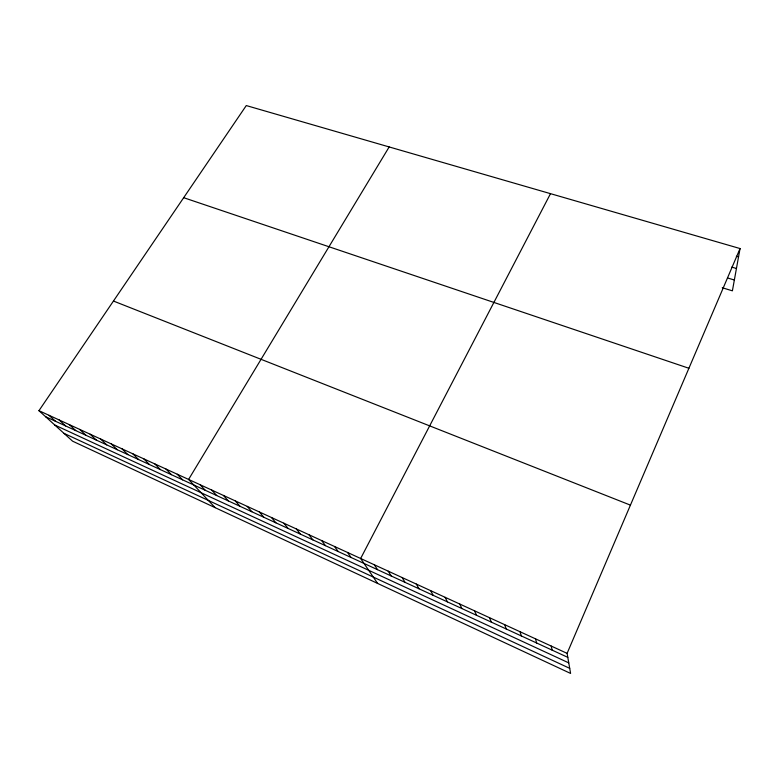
<?xml version="1.0" encoding="UTF-8"?>
<svg xmlns="http://www.w3.org/2000/svg" width="779" height="779" viewBox="0 0 779 779"><rect width="100%" height="100%" fill="white"/><g stroke="black" fill="none" stroke-linecap="round" stroke-linejoin="round"><path stroke-width="1.17" d="M740.05 248.55L567.102 653.357L570.598 673.436L72.593 441.177L38.95 410.679L246.281 105.564L740.05 248.55L732.396 290.83L722.26 287.733M550.5 193.659L360.648 558.494L377.611 583.432M389.169 146.939L188.596 479.436L215.14 507.655M736.35 256.262L738.541 256.895M731.773 267.1L736.437 268.482M727.479 277.947L734.354 280.012M183.678 197.691L688.899 368.272M113.452 301.045L630.425 505.133M38.95 410.679L567.102 653.357M45.572 416.687L567.803 657.359M54.783 425.032L568.758 662.88M63.966 433.348L569.712 668.343M48.989 415.295L55.533 421.273M59.126 419.949L65.582 425.899M69.35 424.643L75.719 430.573M79.682 429.395L85.953 435.295M90.111 434.185L96.284 440.057M100.627 439.015L106.713 444.858M111.261 443.903L117.249 449.717M121.982 448.831L127.873 454.615M132.82 453.806L138.604 459.561M143.755 458.831L149.441 464.547M154.807 463.914L160.377 469.591M165.956 469.036L171.429 474.684M177.222 474.207L182.578 479.825M200.086 484.723L205.218 490.254M211.693 490.049L216.708 495.551M223.417 495.434L228.305 500.897M235.258 500.878L240.029 506.301M247.225 506.379L251.86 511.754M259.31 511.93L263.818 517.266M271.52 517.538L275.902 522.836M283.858 523.206L288.103 528.454M296.322 528.941L300.431 534.131M308.922 534.725L312.885 539.876M321.649 540.577L325.466 545.67M334.512 546.488L338.183 551.532M347.512 552.457L351.027 557.452M374.339 564.785L377.533 569.673M388.176 571.143L391.204 575.973M402.168 577.57L405.031 582.341M416.317 584.075L419.005 588.778M430.621 590.648L433.134 595.292M445.101 597.298L447.428 601.885M459.737 604.027L461.879 608.545M474.547 610.824L476.495 615.274M489.524 617.708L491.276 622.09M504.675 624.67L506.223 628.984M520.012 631.72L521.355 635.956M535.524 638.848L536.653 643.006M551.22 646.054L552.136 650.134"/></g></svg>
